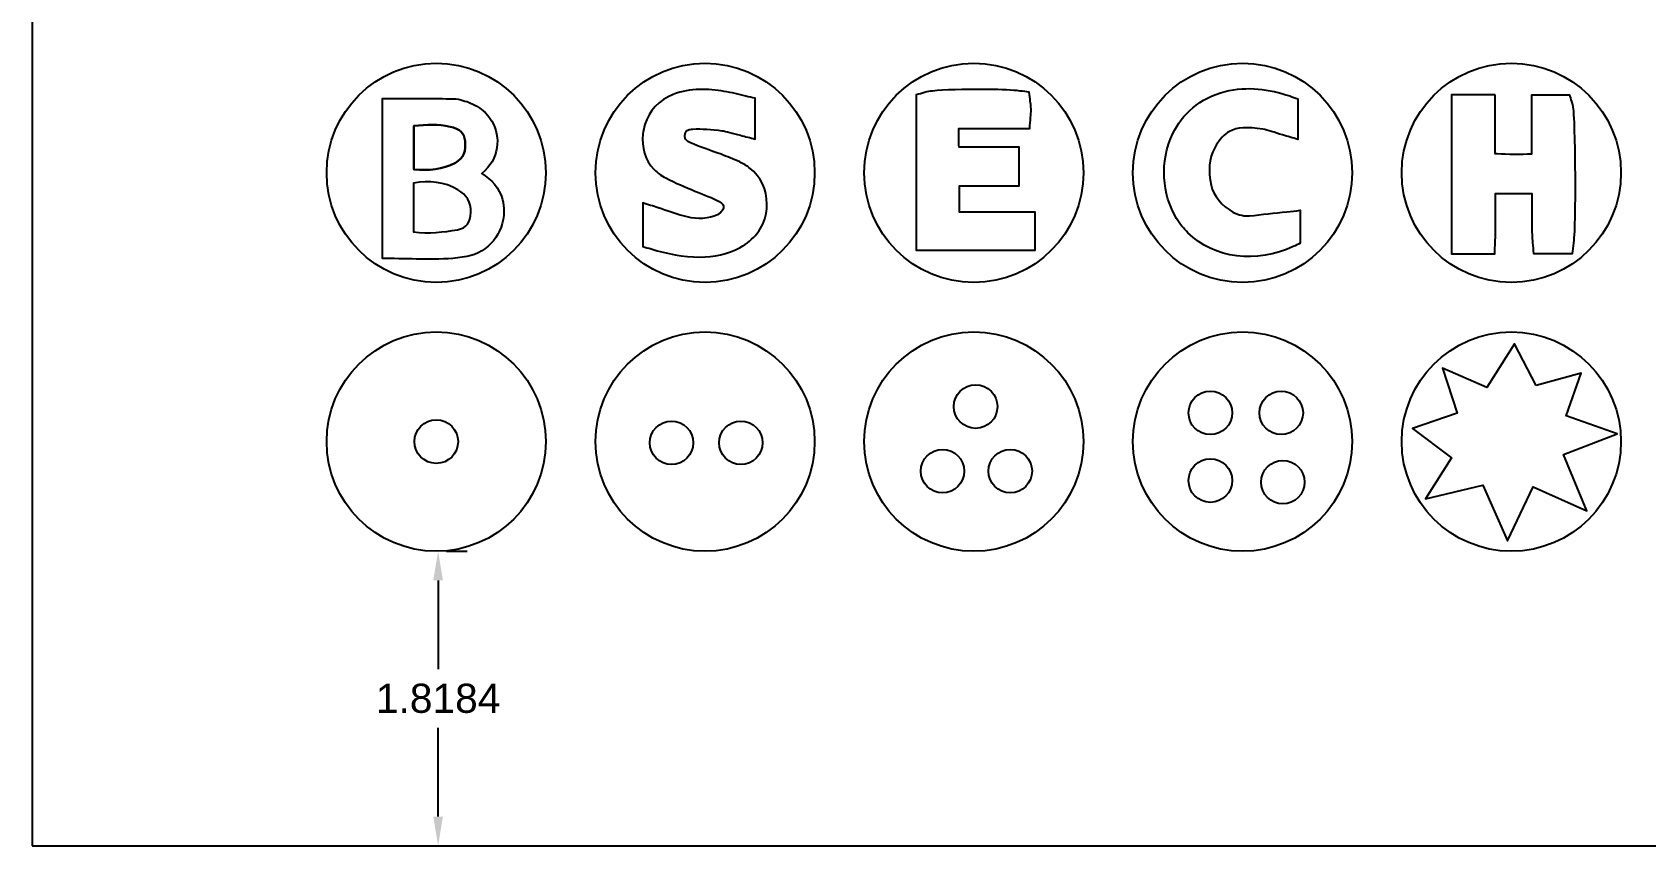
# Model space of a CAD drawing. Header units: centimetres. Extents: x 0 to 21.6, y 0 to 22.4.
# Drawn here: x 0 to 9.97, y 0 to 5.02 of the extents above; entities that cross this region are included whole.
import ezdxf

# ---------------------------------------------------------------- set-up
doc = ezdxf.new("R2010")
doc.units = ezdxf.units.CM
doc.header["$MEASUREMENT"] = 0
doc.styles.get("Standard").update_dxf_attribs({"font": 'arial.ttf'})
doc.dimstyles.get("Standard").update_dxf_attribs({"dimtxt": 0.18, "dimasz": 0.18, "dimexe": 0.18, "dimexo": 0.0625, "dimgap": 0.09, "dimtad": 0, "dimtih": 1, "dimtoh": 1, "dimdec": 4, "dimzin": 0, "dimdsep": 46, "dimtxsty": 'Standard', "dimcen": 0.09, "dimadec": 0, "dimazin": 0, "dimtfac": 1, "dimtdec": 4, "dimtofl": 0, "dimtmove": 0, "dimatfit": 3, "dimfxl": 1, "dimtolj": 1, "dimtzin": 0, "dimarcsym": 0})

# ---------------------------------------------------------------- blocks, each defined once
blk = doc.blocks.new('*U11')
blk.add_circle((0.1214, 0.1917), 0.6769)
blk = doc.blocks.new('*U12')
at = {"color": 0, "linetype": 'ByBlock', "lineweight": -2, "transparency": 16777216}
for p in [(0, 1.66), (1.66, 1.66), (3.32, 1.66), (4.98, 1.66), (6.64, 1.66), (0, 0), (1.66, 0), (3.32, 0), (4.98, 0), (6.64, 0)]:
    blk.add_blockref('*U11', p, dxfattribs=at)
blk = doc.blocks.new('*D16')
at = {"color": 0, "lineweight": -2, "transparency": 16777216}
for p, q in [((2.5586, 1.8184), (2.6867, 1.8184)), ((2.5067, 1.6384), (2.5067, 1.0911)), ((2.5067, 0.18), (2.5067, 0.7273)), ((2.5586, 0), (2.6867, 0))]:
    blk.add_line(p, q, dxfattribs=at)
at = {"color": 0, "transparency": 16777216}
for points in [[(2.4767, 1.6384), (2.5367, 1.6384), (2.5067, 1.8184)], [(2.4767, 0.18), (2.5367, 0.18), (2.5067, 0)]]:
    blk.add_solid(points, dxfattribs=at)
at = {"layer": 'Defpoints', "color": 0, "transparency": 16777216}
for p in [(2.4961, 1.8184), (2.4961, 0), (2.5067, 0)]:
    blk.add_point(p, dxfattribs=at)
at = {"color": 0, "transparency": 16777216, "insert": (2.5067, 0.9092), "char_height": 0.18, "attachment_point": 5}
blk.add_mtext('\\A1;1.8184', dxfattribs=at)

msp = doc.modelspace()

# ---------------------------------------------------------------- linework, layer by layer
for points in [[(0, 0), (21.59, 0), (21.59, 21.59), (0, 21.59)], [(9.28924, 2.84136), (9.15459, 3.09926), (8.98358, 2.82895), (8.71056, 2.94961), (8.80096, 2.67102), (8.52435, 2.57634), (8.76599, 2.39531), (8.60611, 2.14217), (8.96012, 2.22595), (9.1118, 1.88166), (9.27111, 2.21668), (9.6006, 2.06816), (9.45761, 2.41473), (9.78858, 2.54273), (9.47326, 2.65492), (9.56701, 2.9184)]]:
    msp.add_lwpolyline(points, close=True)
for centre in [(5.82652, 2.71167), (7.2764, 2.67277), (7.71428, 2.67277), (2.49536, 2.49532), (3.94849, 2.48799), (4.37664, 2.48799), (5.62218, 2.31294), (6.0406, 2.31294), (7.2764, 2.25459), (7.72401, 2.24487)]:
    msp.add_circle(centre, 0.13442)
for points, knots in [([(2.6832, 3.63835), (2.6832, 3.63835), (2.68319, 3.63834), (2.68318, 3.63834), (2.52864, 3.61079), (2.38103, 3.62479), (2.2376, 3.62507), (2.21313, 3.62512), (2.18866, 3.62517), (2.16419, 3.62522), (2.16419, 3.9545), (2.16419, 4.28378), (2.16419, 4.61306), (2.18871, 4.61306), (2.21323, 4.61306), (2.23775, 4.61306), (2.3617, 4.61306), (2.48068, 4.61434), (2.60056, 4.61208)], [0, 0, 0, 0, 0.0000482, 0.0000482, 0.0000482, 1.0000482, 1.0000482, 1.0000482, 1.1658346, 1.1658346, 1.1658346, 2.1658346, 2.1658346, 2.1658346, 2.3628367, 2.3628367, 2.3628367, 3.3626782, 3.3626782, 3.3626782, 3.3626782]), ([(2.70337, 4.58681), (2.82302, 4.54233), (2.88763, 4.42315), (2.87008, 4.31017), (2.86084, 4.25072), (2.82898, 4.19287), (2.77679, 4.15034), (2.83534, 4.11519), (2.88459, 4.06176), (2.90367, 3.99076), (2.91009, 3.96688), (2.91312, 3.94158), (2.91287, 3.91538)], [0, 0, 0, 0, 0.6544066, 0.6544066, 0.6544066, 0.9987959, 0.9987959, 0.9987959, 1.6821302, 1.6821302, 1.6821302, 1.9119607, 1.9119607, 1.9119607, 1.9119607]), ([(3.95835, 4.63919), (3.87185, 4.60598), (3.80849, 4.5373), (3.78374, 4.45369), (3.77806, 4.4345), (3.77416, 4.41465), (3.77185, 4.3943), (3.76271, 4.31389), (3.78446, 4.2325), (3.84079, 4.17528), (3.86115, 4.15458), (3.88531, 4.1372), (3.91227, 4.12315)], [0, 0, 0, 0, 0.8132984, 0.8132984, 0.8132984, 0.9999863, 0.9999863, 0.9999863, 1.7343877, 1.7343877, 1.7343877, 1.9999658, 1.9999658, 1.9999658, 1.9999658]), ([(4.27311, 4.658), (4.17492, 4.67377), (4.06673, 4.68078), (3.95836, 4.63919), (3.95836, 4.63919), (3.95835, 4.63919), (3.95835, 4.63919)], [0, 0, 0, 0, 1, 1, 1, 1.0000403, 1.0000403, 1.0000403, 1.0000403]), ([(4.25888, 4.41512), (4.28777, 4.41175), (4.32479, 4.39893), (4.37348, 4.38672), (4.40396, 4.37908), (4.43445, 4.37144), (4.46493, 4.3638), (4.46493, 4.44754), (4.46493, 4.53129), (4.46493, 4.61503), (4.44584, 4.61937), (4.42676, 4.62371), (4.40768, 4.62805), (4.36177, 4.63848), (4.32014, 4.65047), (4.27311, 4.658)], [0, 0, 0, 0, 0.9999084, 0.9999084, 0.9999084, 1.6898312, 1.6898312, 1.6898312, 2.6898312, 2.6898312, 2.6898312, 3.0867028, 3.0867028, 3.0867028, 4.0864793, 4.0864793, 4.0864793, 4.0864793]), ([(6.16938, 4.5491), (6.16938, 4.54908), (6.16939, 4.54905), (6.16939, 4.54903), (6.1701, 4.52725), (6.16739, 4.51428), (6.16609, 4.49749), (6.16433, 4.47487), (6.16258, 4.45224), (6.16083, 4.42961), (6.01515, 4.42961), (5.86948, 4.42961), (5.72381, 4.42961), (5.72303, 4.39112), (5.72323, 4.35298), (5.72385, 4.3136), (5.84763, 4.3136), (5.97141, 4.3136), (6.0952, 4.3136), (6.0952, 4.23398), (6.0952, 4.15435), (6.0952, 4.07473), (5.97265, 4.07473), (5.85011, 4.07473), (5.72756, 4.07473), (5.72756, 4.02063), (5.72756, 3.96653), (5.72756, 3.91243), (5.88287, 3.91243), (6.03817, 3.91243), (6.19348, 3.91243), (6.19348, 3.8342), (6.19348, 3.75598), (6.19348, 3.67775), (5.94904, 3.67775), (5.70459, 3.67775), (5.46015, 3.67775), (5.46015, 3.99706), (5.46015, 4.31637), (5.46015, 4.63568), (5.4773, 4.64108), (5.49446, 4.64648), (5.51161, 4.65189), (5.53036, 4.65779), (5.54194, 4.65843), (5.55933, 4.66021), (5.62955, 4.66742), (5.75724, 4.67047), (5.87618, 4.66992), (5.95748, 4.66954), (6.0322, 4.66753), (6.082, 4.66257), (6.08896, 4.66188), (6.09549, 4.66112), (6.10173, 4.66023), (6.12044, 4.65757), (6.13914, 4.6549), (6.15784, 4.65224), (6.16004, 4.63347), (6.16223, 4.61471), (6.16442, 4.59595), (6.16551, 4.58664), (6.16866, 4.57037), (6.16938, 4.5491)], [0, 0, 0, 0, 0.0020506, 0.0020506, 0.0020506, 1.0020506, 1.0020506, 1.0020506, 2.1643145, 2.1643145, 2.1643145, 3.1643145, 3.1643145, 3.1643145, 3.6205046, 3.6205046, 3.6205046, 4.6205046, 4.6205046, 4.6205046, 5.6205046, 5.6205046, 5.6205046, 6.6205046, 6.6205046, 6.6205046, 7.6205046, 7.6205046, 7.6205046, 8.6205046, 8.6205046, 8.6205046, 9.6205046, 9.6205046, 9.6205046, 10.6205046, 10.6205046, 10.6205046, 11.6205046, 11.6205046, 11.6205046, 11.9595991, 11.9595991, 11.9595991, 12.0817615, 12.0817615, 12.0817615, 12.5751745, 12.5751745, 12.5751745, 12.9124419, 12.9124419, 12.9124419, 12.9595991, 12.9595991, 12.9595991, 13.1394237, 13.1394237, 13.1394237, 14.6134046, 14.6134046, 14.6134046, 15.6133031, 15.6133031, 15.6133031, 15.6133031]), ([(7.06805, 3.87209), (7.06805, 3.87209), (7.06804, 3.8721), (7.06804, 3.8721), (6.97741, 4.02013), (6.96213, 4.22542), (7.04462, 4.39782), (7.10148, 4.51666), (7.21051, 4.61785), (7.36769, 4.65716), (7.3677, 4.65716), (7.3677, 4.65716), (7.36771, 4.65716)], [-0.0000139, -0.0000139, -0.0000139, -0.0000139, 0, 0, 0, 0.5919376, 0.5919376, 0.5919376, 1, 1, 1, 1.0000147, 1.0000147, 1.0000147, 1.0000147]), ([(7.36771, 4.65716), (7.50524, 4.69154), (7.6397, 4.67191), (7.7664, 4.62941), (7.78312, 4.6238), (7.79985, 4.6182), (7.81657, 4.61259), (7.81657, 4.52876), (7.81657, 4.44493), (7.81657, 4.36111), (7.78514, 4.37033), (7.75372, 4.37956), (7.72229, 4.38878), (7.67126, 4.40376), (7.63194, 4.41925), (7.60002, 4.42445)], [0, 0, 0, 0, 0.9999847, 0.9999847, 0.9999847, 1.1411326, 1.1411326, 1.1411326, 2.1411326, 2.1411326, 2.1411326, 2.8164091, 2.8164091, 2.8164091, 3.8164091, 3.8164091, 3.8164091, 3.8164091]), ([(9.03447, 4.63706), (9.03447, 4.5156), (9.03447, 4.39414), (9.03447, 4.27268), (9.03876, 4.27233), (9.04305, 4.27201), (9.04755, 4.2717), (9.10982, 4.26743), (9.19694, 4.2669), (9.26081, 4.27052), (9.26081, 4.39206), (9.26081, 4.5136), (9.26081, 4.63514), (9.33929, 4.63514), (9.41776, 4.63514), (9.49624, 4.63514), (9.49697, 4.63283), (9.49771, 4.63052), (9.49845, 4.62821), (9.50315, 4.61344), (9.50786, 4.59868), (9.51256, 4.58391), (9.51758, 4.56814), (9.51752, 4.56165), (9.5187, 4.55089), (9.52337, 4.5084), (9.52606, 4.43434), (9.5281, 4.3418), (9.53067, 4.22542), (9.53158, 4.0838), (9.53039, 3.96359), (9.52953, 3.87714), (9.52768, 3.80249), (9.52426, 3.75357), (9.52338, 3.74084), (9.5224, 3.72988), (9.52109, 3.71987), (9.51828, 3.69854), (9.51548, 3.67721), (9.51268, 3.65589), (9.43262, 3.65589), (9.35257, 3.65589), (9.27251, 3.65589), (9.27056, 3.67828), (9.2686, 3.70066), (9.26665, 3.72305), (9.25752, 3.82756), (9.26415, 3.92826), (9.26233, 4.02644), (9.18744, 4.02644), (9.11256, 4.02644), (9.03767, 4.02644), (9.03622, 3.93185), (9.04009, 3.83204), (9.03566, 3.72625), (9.03468, 3.70276), (9.0337, 3.67926), (9.03272, 3.65577), (8.94386, 3.65577), (8.85501, 3.65577), (8.76616, 3.65577), (8.76616, 3.68029), (8.76616, 3.70481), (8.76617, 3.72933), (8.76619, 4.00614), (8.76619, 4.28026), (8.76619, 4.5635), (8.76619, 4.58802), (8.76619, 4.61254), (8.76619, 4.63706), (8.85561, 4.63706), (8.94504, 4.63706), (9.03447, 4.63706)], [0, 0, 0, 0, 1, 1, 1, 1.0372496, 1.0372496, 1.0372496, 1.5527515, 1.5527515, 1.5527515, 2.5527515, 2.5527515, 2.5527515, 3.5527515, 3.5527515, 3.5527515, 3.5997308, 3.5997308, 3.5997308, 3.9000925, 3.9000925, 3.9000925, 3.9694373, 3.9694373, 3.9694373, 4.2433536, 4.2433536, 4.2433536, 4.5878547, 4.5878547, 4.5878547, 4.8356185, 4.8356185, 4.8356185, 4.9000925, 4.9000925, 4.9000925, 5.0816442, 5.0816442, 5.0816442, 6.0816442, 6.0816442, 6.0816442, 6.2685868, 6.2685868, 6.2685868, 7.0787854, 7.0787854, 7.0787854, 8.0787854, 8.0787854, 8.0787854, 8.8792145, 8.8792145, 8.8792145, 9.0636306, 9.0636306, 9.0636306, 10.0636306, 10.0636306, 10.0636306, 10.1522187, 10.1522187, 10.1522187, 11.1522187, 11.1522187, 11.1522187, 11.2387898, 11.2387898, 11.2387898, 12.2387898, 12.2387898, 12.2387898, 12.2387898]), ([(2.673, 4.34963), (2.66639, 4.40394), (2.64368, 4.42487), (2.58036, 4.44002), (2.50741, 4.45748), (2.43415, 4.45167), (2.35711, 4.4462), (2.43415, 4.45169), (2.50741, 4.4575), (2.58036, 4.44002), (2.64368, 4.42487), (2.66641, 4.40394), (2.673, 4.34963), (2.67978, 4.29402), (2.66525, 4.24523), (2.61303, 4.21658), (2.66525, 4.24525), (2.67978, 4.29402), (2.673, 4.34963)], [0, 0, 0, 0, 1, 1, 1, 2, 2, 2, 3, 3, 3, 4, 4, 4, 5, 5, 5, 6, 6, 6, 6]), ([(2.35711, 4.17534), (2.44928, 4.16895), (2.5344, 4.17344), (2.61303, 4.21658), (2.5344, 4.17344), (2.44928, 4.16895), (2.35711, 4.17534), (2.35711, 4.26542), (2.35711, 4.35107), (2.35711, 4.4462), (2.35711, 4.35107), (2.35711, 4.26542), (2.35711, 4.17534)], [0, 0, 0, 0, 1, 1, 1, 2, 2, 2, 3, 3, 3, 4, 4, 4, 4]), ([(4.0655, 4.34079), (4.03896, 4.35309), (4.03497, 4.36107), (4.03261, 4.36802), (4.03097, 4.37284), (4.02978, 4.38099), (4.03303, 4.39632), (4.03303, 4.39632), (4.03303, 4.39633), (4.03304, 4.39633), (4.03623, 4.41137), (4.03866, 4.4149), (4.05303, 4.42053), (4.05879, 4.42278), (4.06716, 4.42481), (4.07888, 4.42528), (4.13605, 4.42761), (4.1967, 4.42236), (4.25886, 4.41512), (4.25887, 4.41512), (4.25887, 4.41512), (4.25888, 4.41512)], [0, 0, 0, 0, 0.5909216, 0.5909216, 0.5909216, 0.9999128, 0.9999128, 0.9999128, 0.9999651, 0.9999651, 0.9999651, 1.7137015, 1.7137015, 1.7137015, 1.9998608, 1.9998608, 1.9998608, 2.9998608, 2.9998608, 2.9998608, 2.9999426, 2.9999426, 2.9999426, 2.9999426]), ([(7.60002, 4.42445), (7.5043, 4.44002), (7.44123, 4.43585), (7.39488, 4.41075), (7.36286, 4.39341), (7.33344, 4.36444), (7.30347, 4.30959), (7.30347, 4.30959), (7.30347, 4.30958), (7.30347, 4.30958)], [0.00002866, 0.00002866, 0.00002866, 0.00002866, 0.59141457, 0.59141457, 0.59141457, 1, 1, 1, 1.00001278, 1.00001278, 1.00001278, 1.00001278]), ([(4.25454, 4.26922), (4.25451, 4.26923), (4.25448, 4.26924), (4.25446, 4.26925), (4.18654, 4.29511), (4.12162, 4.31478), (4.0655, 4.34079)], [-0.0004092, -0.0004092, -0.0004092, -0.0004092, 0, 0, 0, 1, 1, 1, 1]), ([(4.53746, 3.96196), (4.53827, 4.0517), (4.49794, 4.13189), (4.43351, 4.18264), (4.41408, 4.19794), (4.3928, 4.21093), (4.37013, 4.22196), (4.37012, 4.22197), (4.37011, 4.22197), (4.37011, 4.22197)], [0, 0, 0, 0, 0.7683235, 0.7683235, 0.7683235, 1, 1, 1, 1.0000884, 1.0000884, 1.0000884, 1.0000884]), ([(2.62543, 3.80382), (2.53845, 3.78939), (2.45027, 3.77668), (2.35517, 3.79162), (2.35517, 3.89541), (2.35517, 3.9914), (2.35517, 4.09187), (2.45292, 4.10749), (2.54401, 4.09995), (2.62865, 4.05058), (2.68164, 4.01967), (2.71152, 3.97395), (2.70896, 3.91024), (2.70654, 3.85021), (2.68352, 3.81343), (2.62543, 3.80382), (2.53845, 3.78937), (2.45027, 3.77668), (2.35517, 3.79162), (2.35517, 3.89541), (2.35517, 3.9914), (2.35517, 4.09187), (2.45292, 4.1075), (2.54401, 4.09995), (2.62865, 4.05058), (2.68166, 4.01967), (2.71154, 3.97396), (2.70896, 3.91024), (2.70654, 3.85021), (2.68352, 3.81345), (2.62543, 3.80382)], [0, 0, 0, 0, 1, 1, 1, 2, 2, 2, 3, 3, 3, 4, 4, 4, 5, 5, 5, 6, 6, 6, 7, 7, 7, 8, 8, 8, 9, 9, 9, 10, 10, 10, 10]), ([(3.91227, 4.12315), (3.9738, 4.0911), (4.03551, 4.06721), (4.09273, 4.0425), (4.09273, 4.0425), (4.09273, 4.0425), (4.09274, 4.04249)], [0, 0, 0, 0, 1, 1, 1, 1.0000526, 1.0000526, 1.0000526, 1.0000526]), ([(7.28065, 4.07821), (7.28065, 4.0782), (7.28066, 4.0782), (7.28066, 4.07819), (7.29268, 4.01753), (7.35021, 3.94752), (7.41569, 3.91311), (7.45263, 3.89369), (7.49011, 3.88582), (7.51909, 3.88915)], [-0.0000419, -0.0000419, -0.0000419, -0.0000419, 0, 0, 0, 0.6393057, 0.6393057, 0.6393057, 1, 1, 1, 1]), ([(4.01948, 3.88897), (3.97165, 3.90212), (3.92196, 3.92038), (3.86646, 3.93846), (3.83435, 3.94892), (3.80223, 3.95938), (3.77012, 3.96985), (3.77012, 3.88016), (3.77012, 3.79047), (3.77012, 3.70078), (3.78753, 3.69551), (3.80495, 3.69024), (3.82237, 3.68497), (3.92102, 3.65511), (4.02014, 3.63595), (4.12318, 3.6348)], [0, 0, 0, 0, 0.9996981, 0.9996981, 0.9996981, 1.5967362, 1.5967362, 1.5967362, 2.5967362, 2.5967362, 2.5967362, 2.7821307, 2.7821307, 2.7821307, 3.7821307, 3.7821307, 3.7821307, 3.7821307]), ([(4.21194, 3.88662), (4.15025, 3.86742), (4.0872, 3.87033), (4.01956, 3.88895), (4.01953, 3.88896), (4.0195, 3.88897), (4.01948, 3.88897)], [0, 0, 0, 0, 1, 1, 1, 1.0003314, 1.0003314, 1.0003314, 1.0003314]), ([(4.24254, 3.97872), (4.26785, 3.96463), (4.27001, 3.95314), (4.26836, 3.93959), (4.2673, 3.93085), (4.26272, 3.91917), (4.24835, 3.90613)], [0.0000403, 0.0000403, 0.0000403, 0.0000403, 0.60765204, 0.60765204, 0.60765204, 0.99954951, 0.99954951, 0.99954951, 0.99954951]), ([(4.37308, 3.69467), (4.45453, 3.73881), (4.51499, 3.81267), (4.53196, 3.90373), (4.53549, 3.92262), (4.53729, 3.94208), (4.53746, 3.96196)], [0, 0, 0, 0, 0.82811419, 0.82811419, 0.82811419, 0.99993161, 0.99993161, 0.99993161, 0.99993161]), ([(7.51909, 3.88915), (7.59487, 3.89788), (7.67035, 3.90585), (7.74922, 3.91453), (7.77642, 3.91752), (7.80363, 3.92051), (7.83083, 3.92351), (7.83083, 3.85563), (7.83083, 3.78775), (7.83083, 3.71988), (7.81677, 3.71324), (7.8027, 3.70661), (7.78864, 3.69998), (7.56265, 3.59342), (7.29996, 3.62476), (7.13791, 3.78422), (7.11151, 3.81021), (7.08795, 3.83959), (7.06805, 3.87209)], [0, 0, 0, 0, 0.9999108, 0.9999108, 0.9999108, 1.3438596, 1.3438596, 1.3438596, 2.3438596, 2.3438596, 2.3438596, 2.4040618, 2.4040618, 2.4040618, 3.2639354, 3.2639354, 3.2639354, 3.4040568, 3.4040568, 3.4040568, 3.4040568])]:
    msp.add_open_spline(points, degree=3, knots=knots)
for points in [[(2.60056, 4.61208), (2.64602, 4.61126), (2.67928, 4.59577), (2.70337, 4.58681)], [(7.30347, 4.30958), (7.26621, 4.24138), (7.26309, 4.16681), (7.28065, 4.07821)], [(4.37011, 4.22197), (4.32987, 4.24155), (4.29046, 4.25551), (4.25454, 4.26922)], [(4.09274, 4.04249), (4.14971, 4.01789), (4.20225, 4.00116), (4.24254, 3.97872)], [(2.91287, 3.91538), (2.91165, 3.78238), (2.81821, 3.66244), (2.6832, 3.63835)], [(4.24835, 3.90613), (4.241, 3.89948), (4.22579, 3.89094), (4.21194, 3.88662)], [(4.12318, 3.6348), (4.20924, 3.63384), (4.29475, 3.65219), (4.37308, 3.69467)]]:
    msp.add_open_spline(points, degree=3)

# ---------------------------------------------------------------- block references
msp.add_blockref('*U12', (2.37397, 2.3036))

# ---------------------------------------------------------------- dimensions: what is measured, and where the dimension line sits
dim = msp.add_linear_dim(base=(2.5067, 0), p1=(2.49612, 1.8184), p2=(2.49612, 0), angle=90, dimstyle='Standard')
dim.commit()
dim.dimension.update_dxf_attribs({"geometry": '*D16', "text_midpoint": (2.5067, 0.9092)})

doc.saveas('drawing.dxf')
